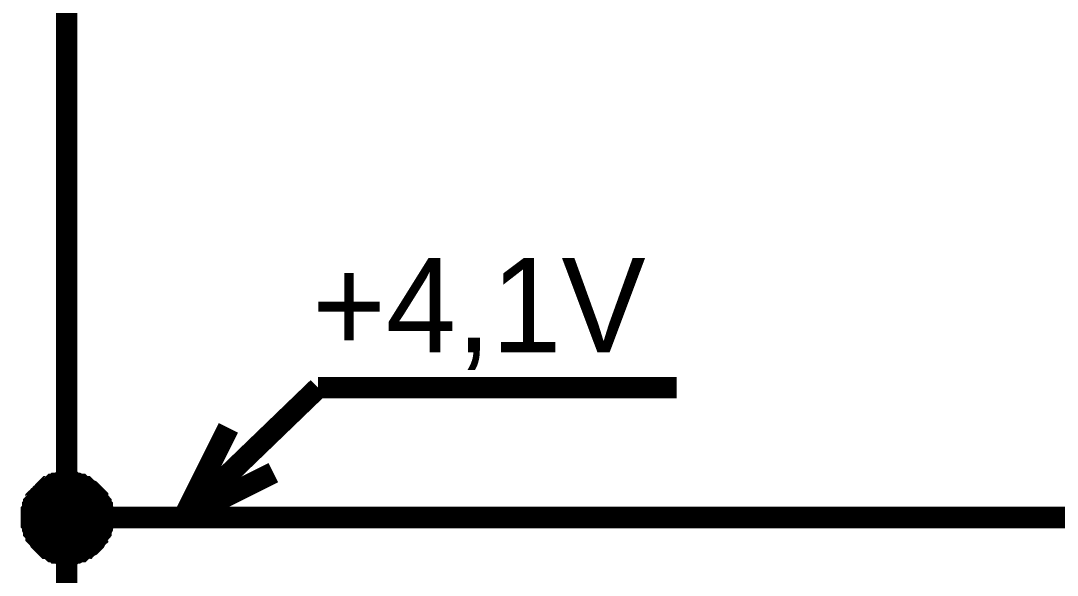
# Model space of a CAD drawing. Header units: millimetres. Extents: x 0 to 420, y 0 to 297.
# Drawn here: x 111.9 to 126.44, y 184.19 to 191.97 of the extents above; entities that cross this region are included whole.
import ezdxf

# ---------------------------------------------------------------- set-up
doc = ezdxf.new("R2010")
doc.units = ezdxf.units.MM
doc.layers.add('Sheet', color=255, linetype='Continuous')

msp = doc.modelspace()

# ---------------------------------------------------------------- linework, layer by layer
at = {"layer": 'Sheet'}
for points, const_width in [([(112.547, 192.497), (112.547, 189.997)], 0.3), ([(112.547, 177.495), (112.547, 179.995), (112.547, 184.996), (112.547, 189.997)], 0.3), ([(114.186, 184.996), (116.073, 186.817)], 0.3), ([(116.073, 186.817), (121.104, 186.817)], 0.3), ([(114.186, 184.996), (114.815, 186.254)], 0.3), ([(114.186, 184.996), (115.444, 185.625)], 0.3), ([(112.051, 184.996), (112.051, 185.029), (112.051, 185.045), (112.051, 185.079), (112.067, 185.095), (112.067, 185.128), (112.067, 185.145), (112.084, 185.161), (112.084, 185.194), (112.1, 185.211), (112.117, 185.228), (112.117, 185.261), (112.134, 185.277), (112.15, 185.294), (112.167, 185.31), (112.183, 185.327), (112.2, 185.343), (112.216, 185.36), (112.233, 185.377), (112.249, 185.393), (112.266, 185.41), (112.282, 185.426), (112.316, 185.426), (112.332, 185.443), (112.349, 185.459), (112.382, 185.459), (112.398, 185.476), (112.415, 185.476), (112.448, 185.476), (112.465, 185.493), (112.498, 185.493), (112.514, 185.493), (112.547, 185.493)], 0.3), ([(112.051, 184.996), (112.051, 185.029), (112.051, 185.045), (112.051, 185.079), (112.067, 185.095), (112.067, 185.128), (112.067, 185.145), (112.084, 185.161), (112.084, 185.194), (112.1, 185.211), (112.117, 185.228), (112.117, 185.261), (112.134, 185.277), (112.15, 185.294), (112.167, 185.31), (112.183, 185.327), (112.2, 185.343), (112.216, 185.36), (112.233, 185.377), (112.249, 185.393), (112.266, 185.41), (112.282, 185.426), (112.316, 185.426), (112.332, 185.443), (112.349, 185.459), (112.382, 185.459), (112.398, 185.476), (112.415, 185.476), (112.448, 185.476), (112.465, 185.493), (112.498, 185.493), (112.514, 185.493), (112.547, 185.493)], 0.3), ([(112.051, 184.996), (112.051, 185.029), (112.051, 185.045), (112.051, 185.079), (112.067, 185.095), (112.067, 185.128), (112.067, 185.145), (112.084, 185.161), (112.084, 185.194), (112.1, 185.211), (112.117, 185.228), (112.117, 185.261), (112.134, 185.277), (112.15, 185.294), (112.167, 185.31), (112.183, 185.327), (112.2, 185.343), (112.216, 185.36), (112.233, 185.377), (112.249, 185.393), (112.266, 185.41), (112.282, 185.426), (112.316, 185.426), (112.332, 185.443), (112.349, 185.459), (112.382, 185.459), (112.398, 185.476), (112.415, 185.476), (112.448, 185.476), (112.465, 185.493), (112.498, 185.493), (112.514, 185.493), (112.547, 185.493)], 0.3), ([(112.051, 184.996), (112.051, 185.029), (112.051, 185.045), (112.051, 185.079), (112.067, 185.095), (112.067, 185.128), (112.067, 185.145), (112.084, 185.161), (112.084, 185.194), (112.1, 185.211), (112.117, 185.228), (112.117, 185.261), (112.134, 185.277), (112.15, 185.294), (112.167, 185.31), (112.183, 185.327), (112.2, 185.343), (112.216, 185.36), (112.233, 185.377), (112.249, 185.393), (112.266, 185.41), (112.282, 185.426), (112.316, 185.426), (112.332, 185.443), (112.349, 185.459), (112.382, 185.459), (112.398, 185.476), (112.415, 185.476), (112.448, 185.476), (112.465, 185.493), (112.498, 185.493), (112.514, 185.493), (112.547, 185.493)], 0.3), ([(112.547, 185.493), (112.547, 185.493)], 0.3), ([(112.547, 185.493), (112.58, 185.493), (112.597, 185.493), (112.63, 185.493), (112.647, 185.476), (112.68, 185.476), (112.696, 185.476), (112.729, 185.459), (112.746, 185.459), (112.762, 185.443), (112.796, 185.426), (112.812, 185.426), (112.829, 185.41), (112.845, 185.393), (112.878, 185.377), (112.895, 185.36), (112.911, 185.343), (112.928, 185.327), (112.945, 185.31), (112.961, 185.294), (112.978, 185.277), (112.978, 185.261), (112.994, 185.228), (113.011, 185.211), (113.027, 185.194), (113.027, 185.161), (113.044, 185.145), (113.044, 185.128), (113.044, 185.095), (113.06, 185.079), (113.06, 185.045), (113.06, 185.029), (113.06, 184.996)], 0.3), ([(112.547, 185.493), (112.547, 185.493)], 0.3), ([(112.547, 185.493), (112.58, 185.493), (112.597, 185.493), (112.63, 185.493), (112.647, 185.476), (112.68, 185.476), (112.696, 185.476), (112.729, 185.459), (112.746, 185.459), (112.762, 185.443), (112.796, 185.426), (112.812, 185.426), (112.829, 185.41), (112.845, 185.393), (112.878, 185.377), (112.895, 185.36), (112.911, 185.343), (112.928, 185.327), (112.945, 185.31), (112.961, 185.294), (112.978, 185.277), (112.978, 185.261), (112.994, 185.228), (113.011, 185.211), (113.027, 185.194), (113.027, 185.161), (113.044, 185.145), (113.044, 185.128), (113.044, 185.095), (113.06, 185.079), (113.06, 185.045), (113.06, 185.029), (113.06, 184.996)], 0.3), ([(112.547, 185.493), (112.547, 185.493)], 0.3), ([(112.547, 185.493), (112.58, 185.493), (112.597, 185.493), (112.63, 185.493), (112.647, 185.476), (112.68, 185.476), (112.696, 185.476), (112.729, 185.459), (112.746, 185.459), (112.762, 185.443), (112.796, 185.426), (112.812, 185.426), (112.829, 185.41), (112.845, 185.393), (112.878, 185.377), (112.895, 185.36), (112.911, 185.343), (112.928, 185.327), (112.945, 185.31), (112.961, 185.294), (112.978, 185.277), (112.978, 185.261), (112.994, 185.228), (113.011, 185.211), (113.027, 185.194), (113.027, 185.161), (113.044, 185.145), (113.044, 185.128), (113.044, 185.095), (113.06, 185.079), (113.06, 185.045), (113.06, 185.029), (113.06, 184.996)], 0.3), ([(112.547, 185.493), (112.547, 185.493)], 0.3), ([(112.547, 185.493), (112.58, 185.493), (112.597, 185.493), (112.63, 185.493), (112.647, 185.476), (112.68, 185.476), (112.696, 185.476), (112.729, 185.459), (112.746, 185.459), (112.762, 185.443), (112.796, 185.426), (112.812, 185.426), (112.829, 185.41), (112.845, 185.393), (112.878, 185.377), (112.895, 185.36), (112.911, 185.343), (112.928, 185.327), (112.945, 185.31), (112.961, 185.294), (112.978, 185.277), (112.978, 185.261), (112.994, 185.228), (113.011, 185.211), (113.027, 185.194), (113.027, 185.161), (113.044, 185.145), (113.044, 185.128), (113.044, 185.095), (113.06, 185.079), (113.06, 185.045), (113.06, 185.029), (113.06, 184.996)], 0.3), ([(112.051, 184.996), (112.051, 185.029), (112.051, 185.045), (112.051, 185.079), (112.067, 185.095), (112.067, 185.128), (112.067, 185.145), (112.084, 185.161), (112.084, 185.194), (112.1, 185.211), (112.117, 185.228), (112.117, 185.261), (112.134, 185.277), (112.15, 185.294), (112.167, 185.31), (112.183, 185.327), (112.2, 185.343), (112.216, 185.36), (112.233, 185.377), (112.249, 185.393), (112.266, 185.41), (112.282, 185.426), (112.316, 185.426), (112.332, 185.443), (112.349, 185.459), (112.382, 185.459), (112.398, 185.476), (112.415, 185.476), (112.448, 185.476), (112.465, 185.493), (112.498, 185.493), (112.514, 185.493), (112.547, 185.493)], 0.0991), ([(112.051, 184.996), (112.051, 185.029), (112.051, 185.045), (112.051, 185.079), (112.067, 185.095), (112.067, 185.128), (112.067, 185.145), (112.084, 185.161), (112.084, 185.194), (112.1, 185.211), (112.117, 185.228), (112.117, 185.261), (112.134, 185.277), (112.15, 185.294), (112.167, 185.31), (112.183, 185.327), (112.2, 185.343), (112.216, 185.36), (112.233, 185.377), (112.249, 185.393), (112.266, 185.41), (112.282, 185.426), (112.316, 185.426), (112.332, 185.443), (112.349, 185.459), (112.382, 185.459), (112.398, 185.476), (112.415, 185.476), (112.448, 185.476), (112.465, 185.493), (112.498, 185.493), (112.514, 185.493), (112.547, 185.493)], 0.0991), ([(112.051, 184.996), (112.051, 185.029), (112.051, 185.045), (112.051, 185.079), (112.067, 185.095), (112.067, 185.128), (112.067, 185.145), (112.084, 185.161), (112.084, 185.194), (112.1, 185.211), (112.117, 185.228), (112.117, 185.261), (112.134, 185.277), (112.15, 185.294), (112.167, 185.31), (112.183, 185.327), (112.2, 185.343), (112.216, 185.36), (112.233, 185.377), (112.249, 185.393), (112.266, 185.41), (112.282, 185.426), (112.316, 185.426), (112.332, 185.443), (112.349, 185.459), (112.382, 185.459), (112.398, 185.476), (112.415, 185.476), (112.448, 185.476), (112.465, 185.493), (112.498, 185.493), (112.514, 185.493), (112.547, 185.493)], 0.0991), ([(112.051, 184.996), (112.051, 185.029), (112.051, 185.045), (112.051, 185.079), (112.067, 185.095), (112.067, 185.128), (112.067, 185.145), (112.084, 185.161), (112.084, 185.194), (112.1, 185.211), (112.117, 185.228), (112.117, 185.261), (112.134, 185.277), (112.15, 185.294), (112.167, 185.31), (112.183, 185.327), (112.2, 185.343), (112.216, 185.36), (112.233, 185.377), (112.249, 185.393), (112.266, 185.41), (112.282, 185.426), (112.316, 185.426), (112.332, 185.443), (112.349, 185.459), (112.382, 185.459), (112.398, 185.476), (112.415, 185.476), (112.448, 185.476), (112.465, 185.493), (112.498, 185.493), (112.514, 185.493), (112.547, 185.493)], 0.0991), ([(112.547, 185.493), (112.547, 185.493)], 0.0991), ([(112.547, 185.493), (112.58, 185.493), (112.597, 185.493), (112.63, 185.493), (112.647, 185.476), (112.68, 185.476), (112.696, 185.476), (112.729, 185.459), (112.746, 185.459), (112.762, 185.443), (112.796, 185.426), (112.812, 185.426), (112.829, 185.41), (112.845, 185.393), (112.878, 185.377), (112.895, 185.36), (112.911, 185.343), (112.928, 185.327), (112.945, 185.31), (112.961, 185.294), (112.978, 185.277), (112.978, 185.261), (112.994, 185.228), (113.011, 185.211), (113.027, 185.194), (113.027, 185.161), (113.044, 185.145), (113.044, 185.128), (113.044, 185.095), (113.06, 185.079), (113.06, 185.045), (113.06, 185.029), (113.06, 184.996)], 0.0991), ([(112.547, 185.493), (112.547, 185.493)], 0.0991), ([(112.547, 185.493), (112.58, 185.493), (112.597, 185.493), (112.63, 185.493), (112.647, 185.476), (112.68, 185.476), (112.696, 185.476), (112.729, 185.459), (112.746, 185.459), (112.762, 185.443), (112.796, 185.426), (112.812, 185.426), (112.829, 185.41), (112.845, 185.393), (112.878, 185.377), (112.895, 185.36), (112.911, 185.343), (112.928, 185.327), (112.945, 185.31), (112.961, 185.294), (112.978, 185.277), (112.978, 185.261), (112.994, 185.228), (113.011, 185.211), (113.027, 185.194), (113.027, 185.161), (113.044, 185.145), (113.044, 185.128), (113.044, 185.095), (113.06, 185.079), (113.06, 185.045), (113.06, 185.029), (113.06, 184.996)], 0.0991), ([(112.547, 185.493), (112.547, 185.493)], 0.0991), ([(112.547, 185.493), (112.58, 185.493), (112.597, 185.493), (112.63, 185.493), (112.647, 185.476), (112.68, 185.476), (112.696, 185.476), (112.729, 185.459), (112.746, 185.459), (112.762, 185.443), (112.796, 185.426), (112.812, 185.426), (112.829, 185.41), (112.845, 185.393), (112.878, 185.377), (112.895, 185.36), (112.911, 185.343), (112.928, 185.327), (112.945, 185.31), (112.961, 185.294), (112.978, 185.277), (112.978, 185.261), (112.994, 185.228), (113.011, 185.211), (113.027, 185.194), (113.027, 185.161), (113.044, 185.145), (113.044, 185.128), (113.044, 185.095), (113.06, 185.079), (113.06, 185.045), (113.06, 185.029), (113.06, 184.996)], 0.0991), ([(112.547, 185.493), (112.547, 185.493)], 0.0991), ([(112.547, 185.493), (112.58, 185.493), (112.597, 185.493), (112.63, 185.493), (112.647, 185.476), (112.68, 185.476), (112.696, 185.476), (112.729, 185.459), (112.746, 185.459), (112.762, 185.443), (112.796, 185.426), (112.812, 185.426), (112.829, 185.41), (112.845, 185.393), (112.878, 185.377), (112.895, 185.36), (112.911, 185.343), (112.928, 185.327), (112.945, 185.31), (112.961, 185.294), (112.978, 185.277), (112.978, 185.261), (112.994, 185.228), (113.011, 185.211), (113.027, 185.194), (113.027, 185.161), (113.044, 185.145), (113.044, 185.128), (113.044, 185.095), (113.06, 185.079), (113.06, 185.045), (113.06, 185.029), (113.06, 184.996)], 0.0991), ([(112.547, 184.482), (112.514, 184.482), (112.498, 184.482), (112.465, 184.482), (112.448, 184.499), (112.415, 184.499), (112.398, 184.499), (112.382, 184.516), (112.349, 184.516), (112.332, 184.532), (112.316, 184.549), (112.282, 184.565), (112.266, 184.565), (112.249, 184.582), (112.233, 184.598), (112.216, 184.615), (112.2, 184.631), (112.183, 184.648), (112.167, 184.665), (112.15, 184.698), (112.134, 184.714), (112.117, 184.731), (112.117, 184.747), (112.1, 184.78), (112.084, 184.797), (112.084, 184.814), (112.067, 184.847), (112.067, 184.863), (112.067, 184.896), (112.051, 184.913), (112.051, 184.946), (112.051, 184.963), (112.051, 184.996)], 0.3), ([(112.051, 184.996), (112.051, 184.996)], 0.3), ([(112.547, 184.482), (112.514, 184.482), (112.498, 184.482), (112.465, 184.482), (112.448, 184.499), (112.415, 184.499), (112.398, 184.499), (112.382, 184.516), (112.349, 184.516), (112.332, 184.532), (112.316, 184.549), (112.282, 184.565), (112.266, 184.565), (112.249, 184.582), (112.233, 184.598), (112.216, 184.615), (112.2, 184.631), (112.183, 184.648), (112.167, 184.665), (112.15, 184.698), (112.134, 184.714), (112.117, 184.731), (112.117, 184.747), (112.1, 184.78), (112.084, 184.797), (112.084, 184.814), (112.067, 184.847), (112.067, 184.863), (112.067, 184.896), (112.051, 184.913), (112.051, 184.946), (112.051, 184.963), (112.051, 184.996)], 0.3), ([(112.051, 184.996), (112.051, 184.996)], 0.3), ([(112.547, 184.482), (112.514, 184.482), (112.498, 184.482), (112.465, 184.482), (112.448, 184.499), (112.415, 184.499), (112.398, 184.499), (112.382, 184.516), (112.349, 184.516), (112.332, 184.532), (112.316, 184.549), (112.282, 184.565), (112.266, 184.565), (112.249, 184.582), (112.233, 184.598), (112.216, 184.615), (112.2, 184.631), (112.183, 184.648), (112.167, 184.665), (112.15, 184.698), (112.134, 184.714), (112.117, 184.731), (112.117, 184.747), (112.1, 184.78), (112.084, 184.797), (112.084, 184.814), (112.067, 184.847), (112.067, 184.863), (112.067, 184.896), (112.051, 184.913), (112.051, 184.946), (112.051, 184.963), (112.051, 184.996)], 0.3), ([(112.051, 184.996), (112.051, 184.996)], 0.3), ([(112.547, 184.482), (112.514, 184.482), (112.498, 184.482), (112.465, 184.482), (112.448, 184.499), (112.415, 184.499), (112.398, 184.499), (112.382, 184.516), (112.349, 184.516), (112.332, 184.532), (112.316, 184.549), (112.282, 184.565), (112.266, 184.565), (112.249, 184.582), (112.233, 184.598), (112.216, 184.615), (112.2, 184.631), (112.183, 184.648), (112.167, 184.665), (112.15, 184.698), (112.134, 184.714), (112.117, 184.731), (112.117, 184.747), (112.1, 184.78), (112.084, 184.797), (112.084, 184.814), (112.067, 184.847), (112.067, 184.863), (112.067, 184.896), (112.051, 184.913), (112.051, 184.946), (112.051, 184.963), (112.051, 184.996)], 0.3), ([(112.051, 184.996), (112.051, 184.996)], 0.3), ([(112.547, 184.996), (127.543, 184.996)], 0.3), ([(113.06, 184.996), (113.06, 184.963), (113.06, 184.946), (113.06, 184.913), (113.044, 184.896), (113.044, 184.863), (113.044, 184.847), (113.027, 184.814), (113.027, 184.797), (113.011, 184.78), (112.994, 184.747), (112.978, 184.731), (112.978, 184.714), (112.961, 184.698), (112.945, 184.665), (112.928, 184.648), (112.911, 184.631), (112.895, 184.615), (112.878, 184.598), (112.845, 184.582), (112.829, 184.565), (112.812, 184.565), (112.796, 184.549), (112.762, 184.532), (112.746, 184.516), (112.729, 184.516), (112.696, 184.499), (112.68, 184.499), (112.647, 184.499), (112.63, 184.482), (112.597, 184.482), (112.58, 184.482), (112.547, 184.482)], 0.3), ([(113.06, 184.996), (113.06, 184.963), (113.06, 184.946), (113.06, 184.913), (113.044, 184.896), (113.044, 184.863), (113.044, 184.847), (113.027, 184.814), (113.027, 184.797), (113.011, 184.78), (112.994, 184.747), (112.978, 184.731), (112.978, 184.714), (112.961, 184.698), (112.945, 184.665), (112.928, 184.648), (112.911, 184.631), (112.895, 184.615), (112.878, 184.598), (112.845, 184.582), (112.829, 184.565), (112.812, 184.565), (112.796, 184.549), (112.762, 184.532), (112.746, 184.516), (112.729, 184.516), (112.696, 184.499), (112.68, 184.499), (112.647, 184.499), (112.63, 184.482), (112.597, 184.482), (112.58, 184.482), (112.547, 184.482)], 0.3), ([(113.06, 184.996), (113.06, 184.963), (113.06, 184.946), (113.06, 184.913), (113.044, 184.896), (113.044, 184.863), (113.044, 184.847), (113.027, 184.814), (113.027, 184.797), (113.011, 184.78), (112.994, 184.747), (112.978, 184.731), (112.978, 184.714), (112.961, 184.698), (112.945, 184.665), (112.928, 184.648), (112.911, 184.631), (112.895, 184.615), (112.878, 184.598), (112.845, 184.582), (112.829, 184.565), (112.812, 184.565), (112.796, 184.549), (112.762, 184.532), (112.746, 184.516), (112.729, 184.516), (112.696, 184.499), (112.68, 184.499), (112.647, 184.499), (112.63, 184.482), (112.597, 184.482), (112.58, 184.482), (112.547, 184.482)], 0.3), ([(113.06, 184.996), (113.06, 184.963), (113.06, 184.946), (113.06, 184.913), (113.044, 184.896), (113.044, 184.863), (113.044, 184.847), (113.027, 184.814), (113.027, 184.797), (113.011, 184.78), (112.994, 184.747), (112.978, 184.731), (112.978, 184.714), (112.961, 184.698), (112.945, 184.665), (112.928, 184.648), (112.911, 184.631), (112.895, 184.615), (112.878, 184.598), (112.845, 184.582), (112.829, 184.565), (112.812, 184.565), (112.796, 184.549), (112.762, 184.532), (112.746, 184.516), (112.729, 184.516), (112.696, 184.499), (112.68, 184.499), (112.647, 184.499), (112.63, 184.482), (112.597, 184.482), (112.58, 184.482), (112.547, 184.482)], 0.3), ([(113.06, 184.996), (113.06, 184.996), (113.06, 184.996), (113.06, 184.996), (113.06, 184.996), (113.06, 184.996), (113.06, 184.996), (113.06, 184.996), (113.06, 184.996), (113.06, 184.996), (113.06, 184.996), (113.06, 184.996), (113.06, 184.996), (113.06, 184.996), (113.06, 184.996), (113.06, 184.996), (113.06, 184.996), (113.06, 184.996), (113.06, 184.996), (113.06, 184.996), (113.06, 184.996), (113.06, 184.996), (113.06, 184.996), (113.06, 184.996), (113.06, 184.996), (113.06, 184.996), (113.06, 184.996), (113.06, 184.996), (113.06, 184.996), (113.06, 184.996), (113.06, 184.996), (113.06, 184.996), (113.06, 184.996)], 0.3), ([(113.06, 184.996), (113.06, 184.996)], 0.3), ([(113.06, 184.996), (113.06, 184.996), (113.06, 184.996), (113.06, 184.996), (113.06, 184.996), (113.06, 184.996), (113.06, 184.996), (113.06, 184.996), (113.06, 184.996), (113.06, 184.996), (113.06, 184.996), (113.06, 184.996), (113.06, 184.996), (113.06, 184.996), (113.06, 184.996), (113.06, 184.996), (113.06, 184.996), (113.06, 184.996), (113.06, 184.996), (113.06, 184.996), (113.06, 184.996), (113.06, 184.996), (113.06, 184.996), (113.06, 184.996), (113.06, 184.996), (113.06, 184.996), (113.06, 184.996), (113.06, 184.996), (113.06, 184.996), (113.06, 184.996), (113.06, 184.996), (113.06, 184.996), (113.06, 184.996)], 0.3), ([(113.06, 184.996), (113.06, 184.996)], 0.3), ([(113.06, 184.996), (113.06, 184.996), (113.06, 184.996), (113.06, 184.996), (113.06, 184.996), (113.06, 184.996), (113.06, 184.996), (113.06, 184.996), (113.06, 184.996), (113.06, 184.996), (113.06, 184.996), (113.06, 184.996), (113.06, 184.996), (113.06, 184.996), (113.06, 184.996), (113.06, 184.996), (113.06, 184.996), (113.06, 184.996), (113.06, 184.996), (113.06, 184.996), (113.06, 184.996), (113.06, 184.996), (113.06, 184.996), (113.06, 184.996), (113.06, 184.996), (113.06, 184.996), (113.06, 184.996), (113.06, 184.996), (113.06, 184.996), (113.06, 184.996), (113.06, 184.996), (113.06, 184.996), (113.06, 184.996)], 0.3), ([(113.06, 184.996), (113.06, 184.996)], 0.3), ([(113.06, 184.996), (113.06, 184.996), (113.06, 184.996), (113.06, 184.996), (113.06, 184.996), (113.06, 184.996), (113.06, 184.996), (113.06, 184.996), (113.06, 184.996), (113.06, 184.996), (113.06, 184.996), (113.06, 184.996), (113.06, 184.996), (113.06, 184.996), (113.06, 184.996), (113.06, 184.996), (113.06, 184.996), (113.06, 184.996), (113.06, 184.996), (113.06, 184.996), (113.06, 184.996), (113.06, 184.996), (113.06, 184.996), (113.06, 184.996), (113.06, 184.996), (113.06, 184.996), (113.06, 184.996), (113.06, 184.996), (113.06, 184.996), (113.06, 184.996), (113.06, 184.996), (113.06, 184.996), (113.06, 184.996)], 0.3), ([(113.06, 184.996), (113.06, 184.996)], 0.3), ([(112.547, 184.482), (112.514, 184.482), (112.498, 184.482), (112.465, 184.482), (112.448, 184.499), (112.415, 184.499), (112.398, 184.499), (112.382, 184.516), (112.349, 184.516), (112.332, 184.532), (112.316, 184.549), (112.282, 184.565), (112.266, 184.565), (112.249, 184.582), (112.233, 184.598), (112.216, 184.615), (112.2, 184.631), (112.183, 184.648), (112.167, 184.665), (112.15, 184.698), (112.134, 184.714), (112.117, 184.731), (112.117, 184.747), (112.1, 184.78), (112.084, 184.797), (112.084, 184.814), (112.067, 184.847), (112.067, 184.863), (112.067, 184.896), (112.051, 184.913), (112.051, 184.946), (112.051, 184.963), (112.051, 184.996)], 0.0991), ([(112.051, 184.996), (112.051, 184.996)], 0.0991), ([(112.547, 184.482), (112.514, 184.482), (112.498, 184.482), (112.465, 184.482), (112.448, 184.499), (112.415, 184.499), (112.398, 184.499), (112.382, 184.516), (112.349, 184.516), (112.332, 184.532), (112.316, 184.549), (112.282, 184.565), (112.266, 184.565), (112.249, 184.582), (112.233, 184.598), (112.216, 184.615), (112.2, 184.631), (112.183, 184.648), (112.167, 184.665), (112.15, 184.698), (112.134, 184.714), (112.117, 184.731), (112.117, 184.747), (112.1, 184.78), (112.084, 184.797), (112.084, 184.814), (112.067, 184.847), (112.067, 184.863), (112.067, 184.896), (112.051, 184.913), (112.051, 184.946), (112.051, 184.963), (112.051, 184.996)], 0.0991), ([(112.051, 184.996), (112.051, 184.996)], 0.0991), ([(112.547, 184.482), (112.514, 184.482), (112.498, 184.482), (112.465, 184.482), (112.448, 184.499), (112.415, 184.499), (112.398, 184.499), (112.382, 184.516), (112.349, 184.516), (112.332, 184.532), (112.316, 184.549), (112.282, 184.565), (112.266, 184.565), (112.249, 184.582), (112.233, 184.598), (112.216, 184.615), (112.2, 184.631), (112.183, 184.648), (112.167, 184.665), (112.15, 184.698), (112.134, 184.714), (112.117, 184.731), (112.117, 184.747), (112.1, 184.78), (112.084, 184.797), (112.084, 184.814), (112.067, 184.847), (112.067, 184.863), (112.067, 184.896), (112.051, 184.913), (112.051, 184.946), (112.051, 184.963), (112.051, 184.996)], 0.0991), ([(112.051, 184.996), (112.051, 184.996)], 0.0991), ([(112.547, 184.482), (112.514, 184.482), (112.498, 184.482), (112.465, 184.482), (112.448, 184.499), (112.415, 184.499), (112.398, 184.499), (112.382, 184.516), (112.349, 184.516), (112.332, 184.532), (112.316, 184.549), (112.282, 184.565), (112.266, 184.565), (112.249, 184.582), (112.233, 184.598), (112.216, 184.615), (112.2, 184.631), (112.183, 184.648), (112.167, 184.665), (112.15, 184.698), (112.134, 184.714), (112.117, 184.731), (112.117, 184.747), (112.1, 184.78), (112.084, 184.797), (112.084, 184.814), (112.067, 184.847), (112.067, 184.863), (112.067, 184.896), (112.051, 184.913), (112.051, 184.946), (112.051, 184.963), (112.051, 184.996)], 0.0991), ([(112.051, 184.996), (112.051, 184.996)], 0.0991), ([(113.06, 184.996), (113.06, 184.963), (113.06, 184.946), (113.06, 184.913), (113.044, 184.896), (113.044, 184.863), (113.044, 184.847), (113.027, 184.814), (113.027, 184.797), (113.011, 184.78), (112.994, 184.747), (112.978, 184.731), (112.978, 184.714), (112.961, 184.698), (112.945, 184.665), (112.928, 184.648), (112.911, 184.631), (112.895, 184.615), (112.878, 184.598), (112.845, 184.582), (112.829, 184.565), (112.812, 184.565), (112.796, 184.549), (112.762, 184.532), (112.746, 184.516), (112.729, 184.516), (112.696, 184.499), (112.68, 184.499), (112.647, 184.499), (112.63, 184.482), (112.597, 184.482), (112.58, 184.482), (112.547, 184.482)], 0.0991), ([(113.06, 184.996), (113.06, 184.963), (113.06, 184.946), (113.06, 184.913), (113.044, 184.896), (113.044, 184.863), (113.044, 184.847), (113.027, 184.814), (113.027, 184.797), (113.011, 184.78), (112.994, 184.747), (112.978, 184.731), (112.978, 184.714), (112.961, 184.698), (112.945, 184.665), (112.928, 184.648), (112.911, 184.631), (112.895, 184.615), (112.878, 184.598), (112.845, 184.582), (112.829, 184.565), (112.812, 184.565), (112.796, 184.549), (112.762, 184.532), (112.746, 184.516), (112.729, 184.516), (112.696, 184.499), (112.68, 184.499), (112.647, 184.499), (112.63, 184.482), (112.597, 184.482), (112.58, 184.482), (112.547, 184.482)], 0.0991), ([(113.06, 184.996), (113.06, 184.963), (113.06, 184.946), (113.06, 184.913), (113.044, 184.896), (113.044, 184.863), (113.044, 184.847), (113.027, 184.814), (113.027, 184.797), (113.011, 184.78), (112.994, 184.747), (112.978, 184.731), (112.978, 184.714), (112.961, 184.698), (112.945, 184.665), (112.928, 184.648), (112.911, 184.631), (112.895, 184.615), (112.878, 184.598), (112.845, 184.582), (112.829, 184.565), (112.812, 184.565), (112.796, 184.549), (112.762, 184.532), (112.746, 184.516), (112.729, 184.516), (112.696, 184.499), (112.68, 184.499), (112.647, 184.499), (112.63, 184.482), (112.597, 184.482), (112.58, 184.482), (112.547, 184.482)], 0.0991), ([(113.06, 184.996), (113.06, 184.963), (113.06, 184.946), (113.06, 184.913), (113.044, 184.896), (113.044, 184.863), (113.044, 184.847), (113.027, 184.814), (113.027, 184.797), (113.011, 184.78), (112.994, 184.747), (112.978, 184.731), (112.978, 184.714), (112.961, 184.698), (112.945, 184.665), (112.928, 184.648), (112.911, 184.631), (112.895, 184.615), (112.878, 184.598), (112.845, 184.582), (112.829, 184.565), (112.812, 184.565), (112.796, 184.549), (112.762, 184.532), (112.746, 184.516), (112.729, 184.516), (112.696, 184.499), (112.68, 184.499), (112.647, 184.499), (112.63, 184.482), (112.597, 184.482), (112.58, 184.482), (112.547, 184.482)], 0.0991), ([(113.06, 184.996), (113.06, 184.996), (113.06, 184.996), (113.06, 184.996), (113.06, 184.996), (113.06, 184.996), (113.06, 184.996), (113.06, 184.996), (113.06, 184.996), (113.06, 184.996), (113.06, 184.996), (113.06, 184.996), (113.06, 184.996), (113.06, 184.996), (113.06, 184.996), (113.06, 184.996), (113.06, 184.996), (113.06, 184.996), (113.06, 184.996), (113.06, 184.996), (113.06, 184.996), (113.06, 184.996), (113.06, 184.996), (113.06, 184.996), (113.06, 184.996), (113.06, 184.996), (113.06, 184.996), (113.06, 184.996), (113.06, 184.996), (113.06, 184.996), (113.06, 184.996), (113.06, 184.996), (113.06, 184.996)], 0.0991), ([(113.06, 184.996), (113.06, 184.996)], 0.0991), ([(113.06, 184.996), (113.06, 184.996), (113.06, 184.996), (113.06, 184.996), (113.06, 184.996), (113.06, 184.996), (113.06, 184.996), (113.06, 184.996), (113.06, 184.996), (113.06, 184.996), (113.06, 184.996), (113.06, 184.996), (113.06, 184.996), (113.06, 184.996), (113.06, 184.996), (113.06, 184.996), (113.06, 184.996), (113.06, 184.996), (113.06, 184.996), (113.06, 184.996), (113.06, 184.996), (113.06, 184.996), (113.06, 184.996), (113.06, 184.996), (113.06, 184.996), (113.06, 184.996), (113.06, 184.996), (113.06, 184.996), (113.06, 184.996), (113.06, 184.996), (113.06, 184.996), (113.06, 184.996), (113.06, 184.996)], 0.0991), ([(113.06, 184.996), (113.06, 184.996)], 0.0991), ([(113.06, 184.996), (113.06, 184.996), (113.06, 184.996), (113.06, 184.996), (113.06, 184.996), (113.06, 184.996), (113.06, 184.996), (113.06, 184.996), (113.06, 184.996), (113.06, 184.996), (113.06, 184.996), (113.06, 184.996), (113.06, 184.996), (113.06, 184.996), (113.06, 184.996), (113.06, 184.996), (113.06, 184.996), (113.06, 184.996), (113.06, 184.996), (113.06, 184.996), (113.06, 184.996), (113.06, 184.996), (113.06, 184.996), (113.06, 184.996), (113.06, 184.996), (113.06, 184.996), (113.06, 184.996), (113.06, 184.996), (113.06, 184.996), (113.06, 184.996), (113.06, 184.996), (113.06, 184.996), (113.06, 184.996)], 0.0991), ([(113.06, 184.996), (113.06, 184.996)], 0.0991), ([(113.06, 184.996), (113.06, 184.996), (113.06, 184.996), (113.06, 184.996), (113.06, 184.996), (113.06, 184.996), (113.06, 184.996), (113.06, 184.996), (113.06, 184.996), (113.06, 184.996), (113.06, 184.996), (113.06, 184.996), (113.06, 184.996), (113.06, 184.996), (113.06, 184.996), (113.06, 184.996), (113.06, 184.996), (113.06, 184.996), (113.06, 184.996), (113.06, 184.996), (113.06, 184.996), (113.06, 184.996), (113.06, 184.996), (113.06, 184.996), (113.06, 184.996), (113.06, 184.996), (113.06, 184.996), (113.06, 184.996), (113.06, 184.996), (113.06, 184.996), (113.06, 184.996), (113.06, 184.996), (113.06, 184.996)], 0.0991), ([(113.06, 184.996), (113.06, 184.996)], 0.0991)]:
    msp.add_lwpolyline(points, dxfattribs=dict(at, const_width=const_width))
at = {"layer": 'Sheet', "const_width": 0.508}
msp.add_lwpolyline([(112.246, 185, 1), (112.754, 185, 1)], format="xyb", close=True, dxfattribs=at)

# ---------------------------------------------------------------- texts
at = {"layer": 'Sheet'}
msp.add_text('+4,1V', height=1.3247, dxfattribs=at).set_placement((115.99, 187.314))

doc.saveas('drawing.dxf')
